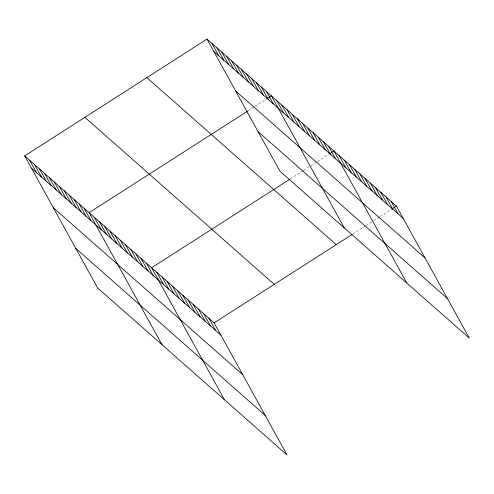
<?xml version="1.0" encoding="UTF-8"?>
<svg xmlns="http://www.w3.org/2000/svg" width="494" height="494" viewBox="0 0 494 494"><rect width="100%" height="100%" fill="white"/><g stroke="black" fill="none" stroke-linecap="round" stroke-linejoin="round"><path stroke-width="0.37" stroke-dasharray="2.47 1.85" d="M247.976 110.897L254.305 106.84M254.941 106.432L266.34 99.133M290.219 178.982L302.884 170.868M303.514 170.467L309.849 166.41M311.115 165.595L316.815 161.946M317.451 161.538L328.85 154.239M352.728 234.088L365.393 225.98M366.023 225.573L372.359 221.516M373.625 220.707L379.324 217.051M379.96 216.65L391.353 209.345"/><path stroke-width="0.74" d="M24.7 155.882L214.124 322.872L287.002 454.894L97.577 287.897L24.7 155.882L206.998 39.106L396.423 206.103L469.3 338.118L279.876 171.128L206.998 39.106M247.34 111.298L89.105 212.655L161.983 344.676M266.97 98.726L271.404 95.885L344.281 227.907M289.583 179.39L151.615 267.767L224.492 399.782M329.479 153.832L333.913 150.991L406.79 283.013M214.124 322.872L352.092 234.496M391.989 208.943L396.423 206.103M213.816 51.456L403.24 218.453M235.619 90.945L425.038 257.942M258.078 131.632L447.502 298.629M146.842 77.644L336.266 244.635M84.857 117.344L274.281 284.34M31.517 168.232L220.942 335.222M53.315 207.721L242.739 374.711M75.78 248.408L265.198 415.398M391.211 201.509L398.028 213.859M386.005 196.915L392.823 209.265M380.794 192.327L387.611 204.677M375.588 187.732L382.405 200.082M370.377 183.138L377.194 195.488M365.165 178.55L371.982 190.894M359.959 173.956L366.776 186.306M354.748 169.362L361.565 181.712M349.542 164.774L356.359 177.118M344.33 160.179L351.148 172.53M339.125 155.585L345.936 167.935M328.701 146.403L335.519 158.753M323.496 141.809L330.313 154.159M318.284 137.215L325.101 149.565M313.079 132.627L319.896 144.97M307.867 128.032L314.684 140.382M302.655 123.438L309.472 135.788M297.45 118.85L304.267 131.194M292.238 114.256L299.055 126.606M287.033 109.662L293.85 122.012M281.821 105.068L288.638 117.418M276.615 100.48L283.433 112.83M266.451 91.52L273.268 103.87M261.493 87.148L268.31 99.498M256.54 82.782L263.358 95.132M251.588 78.416L258.405 90.766M246.636 74.051L253.453 86.394M241.677 69.679L248.494 82.029M236.725 65.313L243.542 77.663M231.772 60.947L238.59 73.297M226.814 56.575L233.631 68.925M221.862 52.21L228.679 64.56M216.909 47.844L223.726 60.194M211.957 43.478L218.774 55.822M208.913 318.284L215.73 330.628M203.701 313.69L210.518 326.04M198.495 309.096L205.313 321.446M193.284 304.502L200.101 316.852M188.078 299.914L194.895 312.264M182.866 295.319L189.684 307.669M177.661 290.725L184.478 303.075M172.449 286.137L179.266 298.487M167.238 281.543L174.055 293.893M162.032 276.949L168.849 289.299M156.82 272.361L163.638 284.705M146.403 263.172L153.22 275.522M141.198 258.578L148.009 270.928M135.986 253.99L142.803 266.34M130.774 249.396L137.591 261.746M125.569 244.802L132.386 257.152M120.357 240.214L127.174 252.564M115.151 235.619L121.969 247.969M109.94 231.025L116.757 243.375M104.728 226.437L111.545 238.781M99.522 221.843L106.34 234.193M94.311 217.249L101.128 229.599M84.147 208.289L90.964 220.639M79.194 203.923L86.012 216.273M74.242 199.557L81.059 211.901M69.29 195.186L76.107 207.536M64.331 190.82L71.148 203.17M59.379 186.454L66.196 198.804M54.426 182.082L61.244 194.432M49.468 177.717L56.285 190.067M44.516 173.351L51.333 185.701M39.563 168.985L46.38 181.329M34.611 164.613L41.428 176.963M29.652 160.247L36.47 172.597"/></g></svg>
